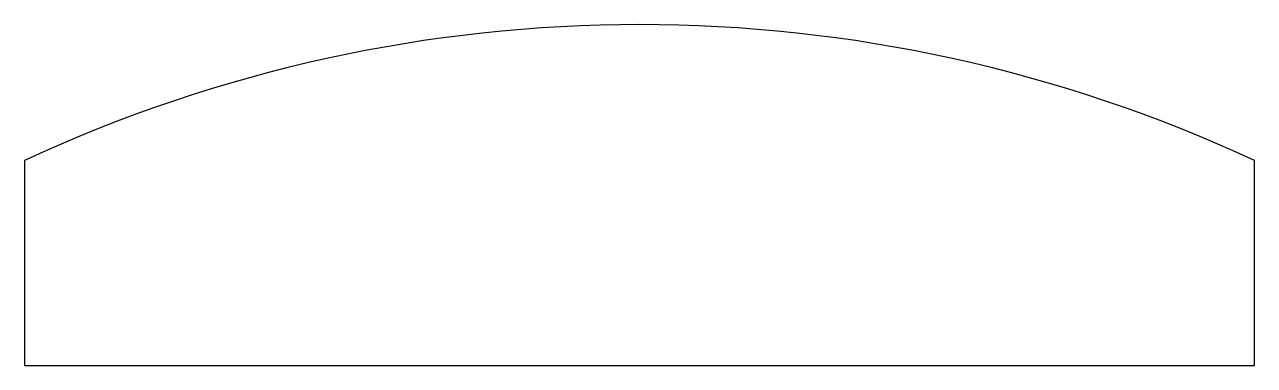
# Model space of a CAD drawing. Header units: millimetres. Extents: x -75 to 75, y 0 to 42.
import ezdxf

# ---------------------------------------------------------------- set-up
doc = ezdxf.new("R2010")
doc.units = ezdxf.units.MM
doc.layers.add('REZ', color=7, linetype='Continuous')

msp = doc.modelspace()

# ---------------------------------------------------------------- linework, layer by layer
at = {"layer": 'REZ'}
for p, q in [((-75, 25), (-75, 0)), ((75, 0), (75, 25)), ((-75, 0), (75, 0))]:
    msp.add_line(p, q, dxfattribs=at)
msp.add_arc((0, -136.43), 178, 65.0803, 114.9197, dxfattribs=at)

doc.saveas('drawing.dxf')
